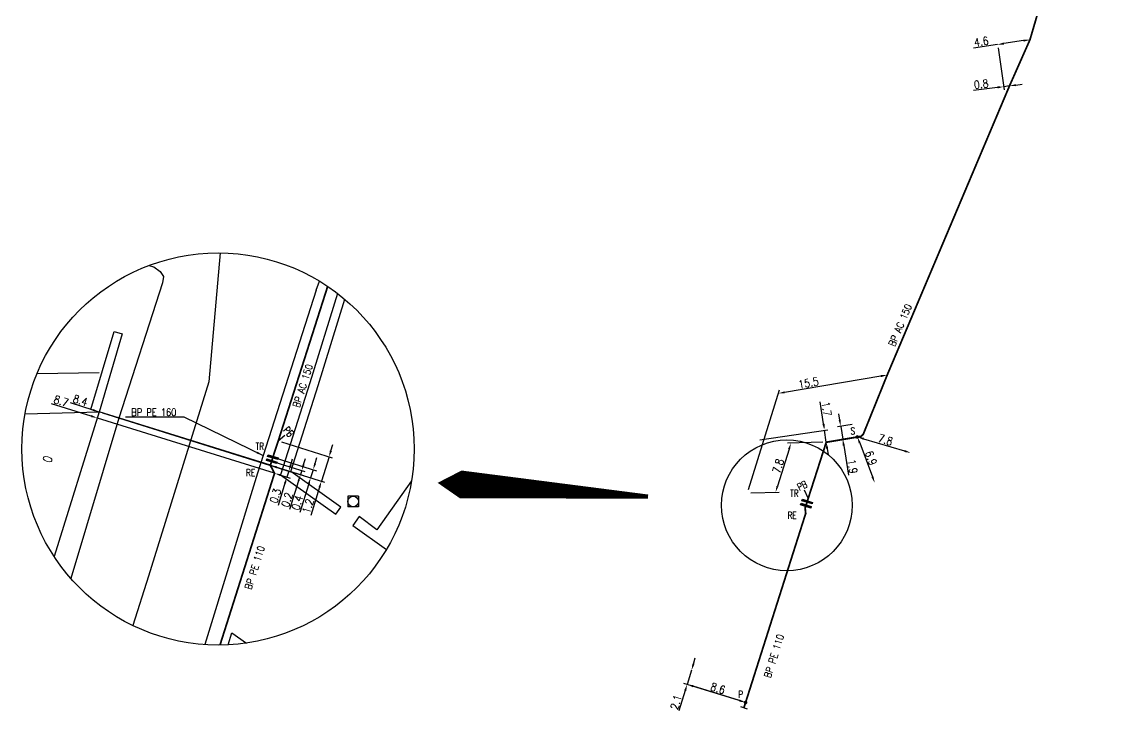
# Model space of a CAD drawing. Header units: millimetres. Extents: x 183997 to 185000, y 126999 to 128004.
# Drawn here: x 184522.5 to 184677, y 127813.5 to 127910.3 of the extents above; entities that cross this region are included whole.
import ezdxf
from ezdxf.enums import TextEntityAlignment as Align

# ---------------------------------------------------------------- set-up
doc = ezdxf.new("R2010")
doc.units = ezdxf.units.MM
doc.header["$PDMODE"] = 34
doc.linetypes.add('L_25_AP', pattern=[2000, 1000, 1000])
doc.linetypes.add('L_25_PE', pattern=[2000, 1000, 1000])
doc.layers.get('0').update_dxf_attribs({"linetype": 'CONTINUOUS'})
doc.layers.get('DEFPOINTS').update_dxf_attribs({"linetype": 'CONTINUOUS'})
for name, color, linetype in [('L_150', 1, 'CONTINUOUS'), ('L_300', 7, 'CONTINUOUS'), ('L_340', 7, 'CONTINUOUS'), ('L_900', 7, 'CONTINUOUS')]:
    doc.layers.add(name, color=color, linetype=linetype)
doc.styles.add('G_ROMANS', font='ROMANS.SHX', dxfattribs={"width": 0.75})
doc.styles.get("Standard").update_dxf_attribs({"font": 'romans.shx', "width": 0.85})
doc.dimstyles.get("Standard").update_dxf_attribs({"dimtxt": 1.5, "dimasz": 1.2, "dimexe": 0.625, "dimexo": 0.625, "dimgap": 0.25, "dimtad": 1, "dimdec": 1, "dimzin": 0, "dimdsep": 46, "dimtxsty": 'Standard', "dimcen": -0.5, "dimadec": 0, "dimazin": 0, "dimtfac": 1, "dimtdec": 1, "dimtmove": 0, "dimatfit": 3, "dimfxl": 0, "dimtolj": 1, "dimtzin": 0, "dimarcsym": 0})

# ---------------------------------------------------------------- blocks, each defined once
blk = doc.blocks.new('*D155')
at = {"layer": 'DEFPOINTS', "color": 0, "linetype": 'Continuous', "transparency": 16777216}
for p in [(184664.22, 127907.84), (184659.67, 127907.16), (184659.67, 127907.16)]:
    blk.add_point(p, dxfattribs=at)
at = {"layer": 'L_150', "color": 0, "linetype": 'Continuous', "lineweight": -2, "transparency": 16777216}
for p, q in [((184663.33, 127907.71), (184660.56, 127907.3)), ((184659.67, 127907.16), (184656.3, 127906.67))]:
    blk.add_line(p, q, dxfattribs=at)
at = {"layer": 'L_150', "color": 0, "linetype": 'Continuous', "transparency": 16777216}
for points in [[(184660.54, 127907.45), (184660.58, 127907.15), (184659.67, 127907.16)], [(184663.31, 127907.85), (184663.35, 127907.56), (184664.22, 127907.84)]]:
    blk.add_solid(points, dxfattribs=at)
at = {"layer": 'L_150', "color": 0, "linetype": 'Continuous', "transparency": 16777216, "insert": (184657.37, 127907.58), "char_height": 1.125, "attachment_point": 5, "rotation": 8.4119}
blk.add_mtext('\\A1;4.6', dxfattribs=at)
blk = doc.blocks.new('*D156')
at = {"layer": 'DEFPOINTS', "color": 0, "transparency": 16777216}
for p in [(184639.96, 127851.99), (184647.44, 127849.76), (184647.44, 127849.76)]:
    blk.add_point(p, dxfattribs=at)
at = {"layer": 'L_300', "color": 0, "lineweight": -2, "transparency": 16777216}
blk.add_line((184640.82, 127851.73), (184646.57, 127850.02), dxfattribs=at)
at = {"layer": 'L_300', "color": 0, "transparency": 16777216}
for points in [[(184640.87, 127851.88), (184640.78, 127851.59), (184639.96, 127851.99)], [(184646.62, 127850.16), (184646.53, 127849.87), (184647.44, 127849.76)]]:
    blk.add_solid(points, dxfattribs=at)
at = {"layer": 'L_300', "color": 0, "transparency": 16777216, "insert": (184643.91, 127851.59), "char_height": 1.125, "attachment_point": 5, "rotation": 343.3739}
blk.add_mtext('\\A1;7.8', dxfattribs=at)
blk = doc.blocks.new('*D157')
at = {"layer": 'DEFPOINTS', "color": 0, "transparency": 16777216}
for p in [(184639.96, 127851.99), (184642.4, 127845.53), (184642.4, 127845.53)]:
    blk.add_point(p, dxfattribs=at)
at = {"layer": 'L_300', "color": 0, "lineweight": -2, "transparency": 16777216}
blk.add_line((184640.28, 127851.15), (184642.08, 127846.38), dxfattribs=at)
at = {"layer": 'L_300', "color": 0, "transparency": 16777216}
for points in [[(184640.42, 127851.2), (184640.14, 127851.1), (184639.96, 127851.99)], [(184642.22, 127846.43), (184641.94, 127846.32), (184642.4, 127845.53)]]:
    blk.add_solid(points, dxfattribs=at)
at = {"layer": 'L_300', "color": 0, "transparency": 16777216, "insert": (184641.88, 127849.03), "char_height": 1.125, "attachment_point": 5, "rotation": 290.6648}
blk.add_mtext('\\A1;6.9', dxfattribs=at)
blk = doc.blocks.new('*D158')
at = {"layer": 'DEFPOINTS', "color": 0, "linetype": 'Continuous', "transparency": 16777216}
for p in [(184644.15, 127860.7), (184628.84, 127858.11), (184624.47, 127844.12)]:
    blk.add_point(p, dxfattribs=at)
at = {"layer": 'L_150', "color": 0, "linetype": 'Continuous', "lineweight": -2, "transparency": 16777216}
for p, q in [((184643.27, 127860.55), (184629.73, 127858.26)), ((184624.63, 127844.62), (184628.99, 127858.61))]:
    blk.add_line(p, q, dxfattribs=at)
at = {"layer": 'L_150', "color": 0, "linetype": 'Continuous', "transparency": 16777216}
for points in [[(184643.24, 127860.7), (184643.29, 127860.4), (184644.15, 127860.7)], [(184629.7, 127858.41), (184629.75, 127858.11), (184628.84, 127858.11)]]:
    blk.add_solid(points, dxfattribs=at)
at = {"layer": 'L_150', "color": 0, "linetype": 'Continuous', "transparency": 16777216, "insert": (184633.09, 127859.59), "char_height": 1.125, "attachment_point": 5, "rotation": 9.6037}
blk.add_mtext('\\A1;15.5', dxfattribs=at)
blk = doc.blocks.new('*D159')
at = {"layer": 'DEFPOINTS', "color": 0, "linetype": 'Continuous', "transparency": 16777216}
for p in [(184635.58, 127851.25), (184624.47, 127844.12), (184628.45, 127844.22)]:
    blk.add_point(p, dxfattribs=at)
at = {"layer": 'L_150', "color": 0, "linetype": 'Continuous', "lineweight": -2, "transparency": 16777216}
for p, q in [((184630.35, 127850.27), (184628.72, 127845.08)), ((184635.08, 127851.24), (184630.12, 127851.11)), ((184624.97, 127844.13), (184628.95, 127844.23))]:
    blk.add_line(p, q, dxfattribs=at)
at = {"layer": 'L_150', "color": 0, "linetype": 'Continuous', "transparency": 16777216}
for points in [[(184630.21, 127850.31), (184630.49, 127850.22), (184630.62, 127851.12)], [(184628.58, 127845.12), (184628.86, 127845.03), (184628.45, 127844.22)]]:
    blk.add_solid(points, dxfattribs=at)
at = {"layer": 'L_150', "color": 0, "linetype": 'Continuous', "transparency": 16777216, "insert": (184628.82, 127847.9), "char_height": 1.125, "attachment_point": 5, "rotation": 72.5887}
blk.add_mtext('\\A1;7.8', dxfattribs=at)
blk = doc.blocks.new('*D160')
at = {"layer": 'DEFPOINTS', "color": 0, "linetype": 'Continuous', "transparency": 16777216}
for p in [(184635.33, 127852.93), (184625.76, 127851.5), (184635.58, 127851.25)]:
    blk.add_point(p, dxfattribs=at)
at = {"layer": 'L_150', "color": 0, "linetype": 'Continuous', "lineweight": -2, "transparency": 16777216}
for p, q in [((184635.19, 127853.82), (184634.73, 127856.94)), ((184626.22, 127851.57), (184635.79, 127853)), ((184635.58, 127851.25), (184635.33, 127852.93)), ((184635.71, 127850.36), (184635.85, 127849.47))]:
    blk.add_line(p, q, dxfattribs=at)
at = {"layer": 'L_150', "color": 0, "linetype": 'Continuous', "transparency": 16777216}
for points in [[(184635.34, 127853.84), (184635.04, 127853.8), (184635.33, 127852.93)], [(184635.86, 127850.38), (184635.56, 127850.34), (184635.58, 127851.25)]]:
    blk.add_solid(points, dxfattribs=at)
at = {"layer": 'L_150', "color": 0, "linetype": 'Continuous', "transparency": 16777216, "insert": (184635.63, 127855.94), "char_height": 1.125, "attachment_point": 5, "rotation": 278.5271}
blk.add_mtext('\\A1;1.7', dxfattribs=at)
blk = doc.blocks.new('*D161')
at = {"layer": 'DEFPOINTS', "color": 0, "transparency": 16777216}
for p in [(184639.68, 127853.81), (184639.96, 127851.99), (184637.91, 127851.67)]:
    blk.add_point(p, dxfattribs=at)
at = {"layer": 'L_300', "color": 0, "lineweight": -2, "transparency": 16777216}
for p, q in [((184637.48, 127854.37), (184637.34, 127855.26)), ((184639.21, 127853.73), (184637.16, 127853.41)), ((184637.62, 127853.48), (184637.91, 127851.67)), ((184639.5, 127851.92), (184637.44, 127851.59)), ((184638.05, 127850.78), (184638.7, 127846.63))]:
    blk.add_line(p, q, dxfattribs=at)
at = {"layer": 'L_300', "color": 0, "transparency": 16777216}
for points in [[(184637.63, 127854.4), (184637.33, 127854.35), (184637.62, 127853.48)], [(184638.19, 127850.8), (184637.9, 127850.75), (184637.91, 127851.67)]]:
    blk.add_solid(points, dxfattribs=at)
at = {"layer": 'L_300', "color": 0, "transparency": 16777216, "insert": (184639.27, 127847.84), "char_height": 1.125, "attachment_point": 5, "rotation": 278.9318}
blk.add_mtext('\\A1;1.9', dxfattribs=at)
blk = doc.blocks.new('L_300_11')
at = {"color": 0, "linetype": 'Continuous', "const_width": 0.248, "flags": 128}
blk.add_lwpolyline([(-0.13, 0, 1), (0.13, 0, 1)], format="xyb", close=True, dxfattribs=at)
at = {"linetype": 'Continuous', "style": 'G_ROMANS', "width": 0.75}
blk.add_attdef('S', text='', height=1, dxfattribs=at).set_placement((0, 1.35), align=Align.MIDDLE_CENTER)
at = {"color": 0, "linetype": 'Continuous', "width": 0.75, "flags": 3}
for tag, p in [('DEF_LEG', (0, -5)), ('DEF_COUP', (0, -7.5)), ('DEF_TYPE', (0, -10))]:
    blk.add_attdef(tag, text='', height=1.2, dxfattribs=at).set_placement(p, align=Align.MIDDLE)
blk = doc.blocks.new('*D224')
at = {"layer": 'DEFPOINTS', "color": 0, "linetype": 'Continuous', "transparency": 16777216}
for p in [(184659.67, 127907.16), (184661.34, 127901.34), (184660.55, 127901.24)]:
    blk.add_point(p, dxfattribs=at)
at = {"layer": 'L_150', "color": 0, "linetype": 'Continuous', "lineweight": -2, "transparency": 16777216}
for p, q in [((184659.74, 127906.7), (184660.61, 127900.78)), ((184661.34, 127901.34), (184660.55, 127901.24)), ((184662.23, 127901.45), (184663.13, 127901.57)), ((184659.65, 127901.13), (184656.27, 127900.7))]:
    blk.add_line(p, q, dxfattribs=at)
at = {"layer": 'L_150', "color": 0, "linetype": 'Continuous', "transparency": 16777216}
for points in [[(184659.63, 127901.28), (184659.67, 127900.98), (184660.55, 127901.24)], [(184662.21, 127901.6), (184662.25, 127901.31), (184661.34, 127901.34)]]:
    blk.add_solid(points, dxfattribs=at)
at = {"layer": 'L_150', "color": 0, "linetype": 'Continuous', "transparency": 16777216, "insert": (184657.36, 127901.6), "char_height": 1.125, "attachment_point": 5, "rotation": 7.1757}
blk.add_mtext('\\A1;0.8', dxfattribs=at)
blk = doc.blocks.new('*D288')
at = {"layer": 'DEFPOINTS', "color": 0, "linetype": 'Continuous', "transparency": 16777216}
for p in [(184616.64, 127819.21), (184616.64, 127819.21), (184624.24, 127814.66)]:
    blk.add_point(p, dxfattribs=at)
at = {"layer": 'L_300', "color": 0, "linetype": 'Continuous', "lineweight": -2, "transparency": 16777216}
for p, q in [((184616.91, 127820.06), (184617.17, 127820.92)), ((184616.64, 127819.21), (184616.02, 127817.2)), ((184615.76, 127816.34), (184614.87, 127813.47)), ((184623.79, 127814.8), (184615.57, 127817.34))]:
    blk.add_line(p, q, dxfattribs=at)
at = {"layer": 'L_300', "color": 0, "linetype": 'Continuous', "transparency": 16777216}
for points in [[(184616.76, 127820.11), (184617.05, 127820.02), (184616.64, 127819.21)], [(184615.61, 127816.38), (184615.9, 127816.29), (184616.02, 127817.2)]]:
    blk.add_solid(points, dxfattribs=at)
at = {"layer": 'L_300', "color": 0, "linetype": 'Continuous', "transparency": 16777216, "insert": (184614.46, 127814.69), "char_height": 1.125, "attachment_point": 5, "rotation": 72.848}
blk.add_mtext('\\A1;2.1', dxfattribs=at)
blk = doc.blocks.new('*D289')
at = {"layer": 'DEFPOINTS', "color": 0, "linetype": 'Continuous', "transparency": 16777216}
for p in [(184616.02, 127817.2), (184616.02, 127817.2), (184624.24, 127814.66)]:
    blk.add_point(p, dxfattribs=at)
at = {"layer": 'L_300', "color": 0, "linetype": 'Continuous', "lineweight": -2, "transparency": 16777216}
blk.add_line((184623.38, 127814.93), (184616.88, 127816.93), dxfattribs=at)
at = {"layer": 'L_300', "color": 0, "linetype": 'Continuous', "transparency": 16777216}
for points in [[(184616.93, 127817.08), (184616.84, 127816.79), (184616.02, 127817.2)], [(184623.42, 127815.07), (184623.34, 127814.78), (184624.24, 127814.66)]]:
    blk.add_solid(points, dxfattribs=at)
at = {"layer": 'L_300', "color": 0, "linetype": 'Continuous', "transparency": 16777216, "insert": (184620.35, 127816.65), "char_height": 1.125, "attachment_point": 5, "rotation": 342.848}
blk.add_mtext('\\A1;8.6', dxfattribs=at)
blk = doc.blocks.new('L_340_19')
at = {"linetype": 'Continuous'}
blk.add_hatch(color=0, dxfattribs=at).paths.add_polyline_path([(0.12, 0.75), (-0.12, 0.75), (-0.12, -0.75), (0.12, -0.75)])
at = {"color": 0, "linetype": 'Continuous'}
blk.add_lwpolyline([(-0.12, 0.75), (0.12, 0.75), (0.12, -0.75), (-0.12, -0.75)], close=True, dxfattribs=at)
at = {"color": 0, "linetype": 'Continuous', "width": 0.75}
for tag, height, flags, p in [('TR', 1, 8, (0, 1.98)), ('DEF_LEG', 1.2, 3, (0, -5)), ('DEF_COUP', 1.2, 3, (0, -7.5)), ('DEF_TYPE', 1.2, 3, (0, -10))]:
    blk.add_attdef(tag, text='', height=height, dxfattribs=dict(at, flags=flags)).set_placement(p, align=Align.MIDDLE)
blk = doc.blocks.new('L_340_20')
at = {"linetype": 'Continuous'}
blk.add_hatch(color=0, dxfattribs=at).paths.add_polyline_path([(0.12, 0.75), (-0.12, 0.75), (-0.12, -0.75), (0.12, -0.75)])
at = {"color": 0, "linetype": 'Continuous'}
blk.add_lwpolyline([(-0.12, 0.75), (0.12, 0.75), (0.12, -0.75), (-0.12, -0.75)], close=True, dxfattribs=at)
at = {"color": 0, "linetype": 'Continuous', "width": 0.75}
for tag, height, flags, p in [('RE', 1, 8, (0, 1.87)), ('DEF_LEG', 1.2, 3, (0, -5)), ('DEF_COUP', 1.2, 3, (0, -7.5)), ('DEF_TYPE', 1.2, 3, (0, -10))]:
    blk.add_attdef(tag, text='', height=height, dxfattribs=dict(at, flags=flags)).set_placement(p, align=Align.MIDDLE)
blk = doc.blocks.new('L_340_13')
at = {"color": 0, "linetype": 'Continuous', "flags": 128}
blk.add_lwpolyline([(0, 0), (0, 1.25)], dxfattribs=at)
at = {"color": 0, "linetype": 'Continuous', "style": 'G_ROMANS', "width": 0.75}
blk.add_text('PB', height=1, dxfattribs=at).set_placement((0, 1.95), align=Align.MIDDLE)
at = {"color": 0, "linetype": 'Continuous', "width": 0.75, "flags": 3}
for tag, p in [('DEF_LEG', (0, -10)), ('DEF_COUP', (0, -12.5)), ('DEF_TYPE', (0, -15))]:
    blk.add_attdef(tag, text='', height=1.2, dxfattribs=at).set_placement(p, align=Align.MIDDLE)
blk = doc.blocks.new('L_300_12')
at = {"color": 0, "linetype": 'Continuous', "const_width": 0.248, "flags": 128}
blk.add_lwpolyline([(-0.13, 0, 1), (0.13, 0, 1)], format="xyb", close=True, dxfattribs=at)
at = {"linetype": 'Continuous', "style": 'G_ROMANS', "width": 0.75}
blk.add_attdef('P', text='', height=1, dxfattribs=at).set_placement((0, 1.33), align=Align.MIDDLE_CENTER)
at = {"color": 0, "linetype": 'Continuous', "width": 0.75, "flags": 3}
for tag, p in [('DEF_LEG', (0, -5)), ('DEF_COUP', (0, -7.5)), ('DEF_TYPE', (0, -10))]:
    blk.add_attdef(tag, text='', height=1.2, dxfattribs=at).set_placement(p, align=Align.MIDDLE)
blk = doc.blocks.new('L_340_07')
at = {"color": 0, "linetype": 'Continuous', "const_width": 0.25, "flags": 128}
blk.add_lwpolyline([(0, 0), (0.35, 0)], dxfattribs=at)
at = {"color": 0, "linetype": 'Continuous', "flags": 128}
blk.add_lwpolyline([(0.35, -0.5), (0.35, 0.5)], dxfattribs=at)
at = {"color": 0, "linetype": 'Continuous', "width": 0.75, "flags": 3}
for tag, p in [('DEF_LEG', (0.72, -3.47)), ('DEF_COUP', (0.72, -5.97)), ('DEF_TYPE', (0.72, -8.47))]:
    blk.add_attdef(tag, text='', height=1.2, dxfattribs=at).set_placement(p, align=Align.MIDDLE)
blk = doc.blocks.new('*D292')
at = {"layer": 'DEFPOINTS', "color": 0, "linetype": 'Continuous', "transparency": 16777216}
for p in [(184533.36, 127855.51), (184560.02, 127847.2), (184558.01, 127846.88)]:
    blk.add_point(p, dxfattribs=at)
at = {"layer": 'L_900', "color": 0, "linetype": 'Continuous', "lineweight": -2, "transparency": 16777216}
for p, q in [((184533.81, 127855.37), (184560.46, 127847.06)), ((184560.28, 127848.06), (184560.55, 127848.92)), ((184560.02, 127847.2), (184559.75, 127846.34)), ((184558.46, 127846.74), (184560.2, 127846.2)), ((184559.48, 127845.48), (184558.5, 127842.35))]:
    blk.add_line(p, q, dxfattribs=at)
at = {"layer": 'L_900', "color": 0, "linetype": 'Continuous', "transparency": 16777216}
for points in [[(184560.14, 127848.1), (184560.43, 127848.01), (184560.02, 127847.2)], [(184559.34, 127845.52), (184559.62, 127845.43), (184559.75, 127846.34)]]:
    blk.add_solid(points, dxfattribs=at)
at = {"layer": 'L_900', "color": 0, "linetype": 'Continuous', "transparency": 16777216, "insert": (184558.14, 127843.71), "char_height": 1.125, "attachment_point": 5, "rotation": 72.6707}
blk.add_mtext('\\A1;0.3', dxfattribs=at)
blk = doc.blocks.new('*D293')
at = {"layer": 'DEFPOINTS', "color": 0, "linetype": 'Continuous', "transparency": 16777216}
for p in [(184533.1, 127854.65), (184533.1, 127854.65), (184558.01, 127846.88)]:
    blk.add_point(p, dxfattribs=at)
at = {"layer": 'L_900', "color": 0, "linetype": 'Continuous', "lineweight": -2, "transparency": 16777216}
for p, q in [((184532.24, 127854.92), (184526.65, 127856.67)), ((184558.01, 127846.88), (184533.1, 127854.65)), ((184558.87, 127846.61), (184559.73, 127846.34))]:
    blk.add_line(p, q, dxfattribs=at)
at = {"layer": 'L_900', "color": 0, "linetype": 'Continuous', "transparency": 16777216}
for points in [[(184532.28, 127855.07), (184532.19, 127854.78), (184533.1, 127854.65)], [(184558.92, 127846.75), (184558.83, 127846.47), (184558.01, 127846.88)]]:
    blk.add_solid(points, dxfattribs=at)
at = {"layer": 'L_900', "color": 0, "linetype": 'Continuous', "transparency": 16777216, "insert": (184528.01, 127857.03), "char_height": 1.125, "attachment_point": 5, "rotation": 342.6707}
blk.add_mtext('\\A1;8.7', dxfattribs=at)
blk = doc.blocks.new('*D294')
at = {"layer": 'DEFPOINTS', "color": 0, "linetype": 'Continuous', "transparency": 16777216}
for p in [(184533.36, 127855.51), (184533.36, 127855.51), (184557.42, 127848.01)]:
    blk.add_point(p, dxfattribs=at)
at = {"layer": 'L_900', "color": 0, "linetype": 'Continuous', "lineweight": -2, "transparency": 16777216}
for p, q in [((184532.51, 127855.78), (184529.33, 127856.77)), ((184557.42, 127848.01), (184533.36, 127855.51)), ((184558.28, 127847.74), (184559.14, 127847.47))]:
    blk.add_line(p, q, dxfattribs=at)
at = {"layer": 'L_900', "color": 0, "linetype": 'Continuous', "transparency": 16777216}
for points in [[(184532.55, 127855.92), (184532.46, 127855.64), (184533.36, 127855.51)], [(184558.32, 127847.88), (184558.24, 127847.6), (184557.42, 127848.01)]]:
    blk.add_solid(points, dxfattribs=at)
at = {"layer": 'L_900', "color": 0, "linetype": 'Continuous', "transparency": 16777216, "insert": (184530.71, 127857.13), "char_height": 1.125, "attachment_point": 5, "rotation": 342.6707}
blk.add_mtext('\\A1;8.4', dxfattribs=at)
blk = doc.blocks.new('T420')
for p, q in [((0.75, 0.75), (-0.75, 0.75)), ((-0.75, 0.75), (-0.75, -0.75)), ((0.75, 0.75), (0.75, -0.75)), ((0.75, -0.75), (-0.75, -0.75))]:
    blk.add_line(p, q)
blk.add_ellipse((0, 0), major_axis=(-0.53, 0.53), ratio=1, start_param=3.926991, end_param=10.210176)
blk = doc.blocks.new('*D295')
at = {"layer": 'DEFPOINTS', "color": 0, "linetype": 'Continuous', "transparency": 16777216}
for p in [(184533.36, 127855.51), (184557.61, 127848.58), (184561.65, 127846.69)]:
    blk.add_point(p, dxfattribs=at)
at = {"layer": 'L_900', "color": 0, "linetype": 'Continuous', "lineweight": -2, "transparency": 16777216}
for p, q in [((184533.81, 127855.37), (184562.1, 127846.55)), ((184562.1, 127848.12), (184562.37, 127848.98)), ((184558.06, 127848.44), (184562.28, 127847.12)), ((184561.83, 127847.26), (184561.65, 127846.69)), ((184561.38, 127845.83), (184560.13, 127841.8))]:
    blk.add_line(p, q, dxfattribs=at)
at = {"layer": 'L_900', "color": 0, "linetype": 'Continuous', "transparency": 16777216}
for points in [[(184561.96, 127848.16), (184562.24, 127848.07), (184561.83, 127847.26)], [(184561.24, 127845.87), (184561.53, 127845.78), (184561.65, 127846.69)]]:
    blk.add_solid(points, dxfattribs=at)
at = {"layer": 'L_900', "color": 0, "linetype": 'Continuous', "transparency": 16777216, "insert": (184559.77, 127843.16), "char_height": 1.125, "attachment_point": 5, "rotation": 72.6707}
blk.add_mtext('\\A1;0.2', dxfattribs=at)
blk = doc.blocks.new('*D296')
at = {"layer": 'DEFPOINTS', "color": 0, "linetype": 'Continuous', "transparency": 16777216}
for p in [(184533.36, 127855.51), (184557.78, 127849.15), (184563.08, 127846.24)]:
    blk.add_point(p, dxfattribs=at)
at = {"layer": 'L_900', "color": 0, "linetype": 'Continuous', "lineweight": -2, "transparency": 16777216}
for p, q in [((184533.81, 127855.37), (184563.53, 127846.1)), ((184558.23, 127849.01), (184563.89, 127847.25)), ((184563.71, 127848.24), (184563.98, 127849.1)), ((184563.44, 127847.39), (184563.08, 127846.24)), ((184562.82, 127845.38), (184561.56, 127841.36))]:
    blk.add_line(p, q, dxfattribs=at)
at = {"layer": 'L_900', "color": 0, "linetype": 'Continuous', "transparency": 16777216}
for points in [[(184563.57, 127848.29), (184563.85, 127848.2), (184563.44, 127847.39)], [(184562.67, 127845.43), (184562.96, 127845.34), (184563.08, 127846.24)]]:
    blk.add_solid(points, dxfattribs=at)
at = {"layer": 'L_900', "color": 0, "linetype": 'Continuous', "transparency": 16777216, "insert": (184561.21, 127842.74), "char_height": 1.125, "attachment_point": 5, "rotation": 72.6707}
blk.add_mtext('\\A1;0.4', dxfattribs=at)
blk = doc.blocks.new('*D297')
at = {"layer": 'DEFPOINTS', "color": 0, "linetype": 'Continuous', "transparency": 16777216}
for p in [(184533.36, 127855.51), (184558.53, 127851.43), (184564.6, 127845.77)]:
    blk.add_point(p, dxfattribs=at)
at = {"layer": 'L_900', "color": 0, "linetype": 'Continuous', "lineweight": -2, "transparency": 16777216}
for p, q in [((184533.81, 127855.37), (184565.04, 127845.63)), ((184558.97, 127851.29), (184566.12, 127849.06)), ((184565.94, 127850.06), (184566.21, 127850.92)), ((184565.67, 127849.2), (184564.6, 127845.77)), ((184564.33, 127844.91), (184563.1, 127840.97))]:
    blk.add_line(p, q, dxfattribs=at)
at = {"layer": 'L_900', "color": 0, "linetype": 'Continuous', "transparency": 16777216}
for points in [[(184565.79, 127850.11), (184566.08, 127850.02), (184565.67, 127849.2)], [(184564.19, 127844.95), (184564.47, 127844.86), (184564.6, 127845.77)]]:
    blk.add_solid(points, dxfattribs=at)
at = {"layer": 'L_900', "color": 0, "linetype": 'Continuous', "transparency": 16777216, "insert": (184562.72, 127842.27), "char_height": 1.125, "attachment_point": 5, "rotation": 72.6707}
blk.add_mtext('\\A1;1.2', dxfattribs=at)

msp = doc.modelspace()

# ---------------------------------------------------------------- linework, layer by layer
at = {"layer": 'L_150', "linetype": 'L_25_AP', "const_width": 0.25}
msp.add_lwpolyline([(184621.65, 128000), (184625.18, 127998.22), (184635.81, 127992.65), (184647.71, 127986.49), (184650.06, 127985.27), (184660.53, 127979.68), (184671.2, 127974.23), (184676.89, 127968.89), (184675.84, 127957.05), (184674.72, 127947.37), (184674.22, 127944.48), (184673.15, 127938.31), (184664.22, 127907.84), (184661.34, 127901.34), (184644.15, 127860.7), (184640.77, 127852.34), (184640.43, 127852.06), (184635.58, 127851.25), (184633.05, 127843.38), (184632.9, 127842.91)], dxfattribs=at)
at = {"layer": 'L_150', "linetype": 'L_25_PE', "const_width": 0.25}
msp.add_lwpolyline([(184632.9, 127842.91), (184632.72, 127842.34), (184632.61, 127842), (184632.69, 127841.24), (184624.24, 127814.66), (184624.11, 127814.26)], dxfattribs=at)
at = {"layer": 'L_900', "color": 252, "linetype": 'Continuous'}
for p, q in [((184536.6, 127866.47), (184533.35, 127855.49)), ((184533.35, 127855.49), (184532.2, 127855.83)), ((184558.87, 127846.67), (184566.63, 127841.14)), ((184551.5, 127822.77), (184552.03, 127824.44)), ((184552.03, 127824.44), (184554.08, 127823.02))]:
    msp.add_line(p, q, dxfattribs=at)
for points in [[(184550.37, 127877.87), (184548.75, 127859.73), (184540.3, 127832.4), (184538.11, 127825.46)], [(184540.36, 127876.1), (184541.06, 127875.93), (184541.91, 127875.27), (184542.4, 127874.56), (184542.25, 127873.67), (184536.12, 127854.63), (184529.36, 127832.11)], [(184563.88, 127872.63), (184564.35, 127873.88)], [(184563.87, 127872.62), (184555.62, 127846.89), (184548.22, 127822.79)], [(184566.88, 127872.16), (184562.99, 127859.6), (184558.87, 127846.67)], [(184566.63, 127841.14), (184567.32, 127842.12), (184560.28, 127847.14), (184564.14, 127859.24), (184567.88, 127871.35)], [(184532.2, 127855.83), (184535.46, 127866.81), (184536.6, 127866.47)], [(184524.62, 127860.89), (184533.34, 127861.05)], [(184522.95, 127855.25), (184533.36, 127855.51), (184527.02, 127835.18)], [(184577.28, 127845.82), (184572.39, 127838.92), (184569.91, 127840.79), (184569.02, 127839.56), (184573.74, 127836.16)]]:
    msp.add_lwpolyline(points, dxfattribs=at)
at = {"layer": 'L_900', "color": 1, "linetype": 'Continuous', "const_width": 0.25}
for points in [[(184565.48, 127873.16), (184565.48, 127873.16), (184558.53, 127851.43), (184557.78, 127849.15)], [(184557.78, 127849.15), (184557.61, 127848.58), (184557.42, 127848.01), (184558.01, 127846.88), (184550.34, 127822.73), (184550.34, 127822.73)]]:
    msp.add_lwpolyline(points, dxfattribs=at)
at = {"layer": 'L_900', "color": 7, "linetype": 'Continuous'}
msp.add_lwpolyline([(184610.53, 127843.6, 0.593, 3.56, 0), (184586.86, 127845.15, 7.12, 0, 0), (184580.94, 127845.54, 7.12, 0, 0)], format="xyseb", dxfattribs=at)
for centre, radius in [((184550.07, 127850.3), 27.57), ((184630.04, 127842.38), 9.19)]:
    msp.add_circle(centre, radius, dxfattribs=at)

# ---------------------------------------------------------------- block references
at = {"layer": 'L_300'}
ref = msp.add_blockref('L_300_11', (184639.96, 127851.99), dxfattribs=dict(at, rotation=38.53365486351638))
ref.add_attrib('S', 'S', dxfattribs={"layer": '0', "linetype": 'Continuous', "height": 1, "style": 'G_ROMANS', "width": 0.75}).set_placement((184639.32, 127852.84), align=Align.MIDDLE_CENTER)
ref = msp.add_blockref('L_300_12', (184624.24, 127814.66), dxfattribs=dict(at, rotation=31.50590030681686))
ref.add_attrib('P', 'P', dxfattribs={"layer": '0', "linetype": 'Continuous', "height": 1, "style": 'G_ROMANS', "width": 0.75}).set_placement((184623.54, 127815.8), align=Align.MIDDLE_CENTER)
at = {"layer": 'L_340'}
for name, p, rotation in [('L_340_13', (184633.05, 127843.38), 25.72001834269975), ('L_340_07', (184624.11, 127814.26), 252.3663991378831)]:
    msp.add_blockref(name, p, dxfattribs=dict(at, rotation=rotation))
ref = msp.add_blockref('L_340_19', (184632.9, 127842.91), dxfattribs=dict(at, rotation=72.20879688836216))
ref.add_attrib('TR', 'TR', dxfattribs={"layer": '0', "color": 0, "linetype": 'Continuous', "height": 1, "width": 0.75}).set_placement((184631.1, 127844.07), align=Align.MIDDLE)
ref = msp.add_blockref('L_340_20', (184632.72, 127842.34), dxfattribs=dict(at, rotation=72.2087968932357))
ref.add_attrib('RE', 'RE', dxfattribs={"layer": '0', "color": 0, "linetype": 'Continuous', "height": 1, "width": 0.75}).set_placement((184630.79, 127840.98), align=Align.MIDDLE)
at = {"layer": 'L_900', "linetype": 'Continuous', "rotation": 311.410397749887}
msp.add_blockref('L_340_13', (184558.53, 127851.43), dxfattribs=at)
at = {"layer": 'L_900', "linetype": 'Continuous'}
ref = msp.add_blockref('L_340_19', (184557.78, 127849.15), dxfattribs=dict(at, rotation=72.20879688836216))
ref.add_attrib('TR', 'TR', dxfattribs={"layer": '0', "color": 0, "linetype": 'Continuous', "height": 1, "width": 0.75}).set_placement((184555.93, 127850.66), align=Align.MIDDLE)
ref = msp.add_blockref('L_340_20', (184557.61, 127848.58), dxfattribs=dict(at, rotation=72.2087968932357))
ref.add_attrib('RE', 'RE', dxfattribs={"layer": '0', "color": 0, "linetype": 'Continuous', "height": 1, "width": 0.75}).set_placement((184554.65, 127846.98), align=Align.MIDDLE)
at = {"layer": 'L_900', "color": 252, "linetype": 'Continuous'}
msp.add_blockref('T420', (184569.07, 127842.91), dxfattribs=at)

# ---------------------------------------------------------------- texts
at = {"layer": 'L_150', "linetype": 'L_25_AP', "width": 0.85}
for s, rotation, p in [('BP AC 150', 67.0761, (184645.21, 127864.61)), ('BP PE 110', 72.3664, (184627.74, 127818.01))]:
    msp.add_text(s, height=1, rotation=rotation, dxfattribs=at).set_placement(p)
at = {"layer": 'L_900', "color": 1, "linetype": 'Continuous', "width": 0.85}
for s, rotation, p in [('BP AC 150', 72.2484, (184561.5, 127856.02)), ('BP PE 110', 72.3664, (184554.74, 127830.44))]:
    msp.add_text(s, height=1, rotation=rotation, dxfattribs=at).set_placement(p)
at = {"layer": 'L_900', "color": 252, "linetype": 'Continuous', "width": 0.85}
msp.add_text('0', height=1.25, rotation=72.6707, dxfattribs=at).set_placement((184526.57, 127848.24))
at = {"layer": 'L_900', "color": 1, "linetype": 'Continuous', "insert": (184544.21, 127855.47), "char_height": 1, "attachment_point": 6}
msp.add_mtext('BP PE 160', dxfattribs=at)

# ---------------------------------------------------------------- dimensions: what is measured, and where the dimension line sits
at = {"layer": 'L_150', "linetype": 'Continuous'}
for base, p1, p2, angle, picture, middle in [((184659.67, 127907.16), (184664.22, 127907.84), (184659.67, 127907.16), 8.4119, '*D155', (184657.48, 127906.84)), ((184635.33, 127852.93), (184635.58, 127851.25), (184625.76, 127851.5), 278.5271, '*D160', (184634.89, 127855.83))]:
    dim = msp.add_linear_dim(base=base, p1=p1, p2=p2, angle=angle, dimstyle='Standard', override={"dimscale": 0.75}, dxfattribs=at)
    dim.commit()
    dim.dimension.update_dxf_attribs({"geometry": picture, "text_midpoint": middle, "dimtype": 160})
for base, p1, p2, angle, text, picture, middle in [((184660.55, 127901.24), (184661.34, 127901.34), (184659.67, 127907.16), 7.1757, '0.8', '*D224', (184657.45, 127900.85)), ((184628.84, 127858.11), (184644.15, 127860.7), (184624.47, 127844.12), 9.6037, '15.5', '*D158', (184633.22, 127858.85))]:
    dim = msp.add_linear_dim(base=base, p1=p1, p2=p2, angle=angle, text=text, dimstyle='Standard', override={"dimscale": 0.75}, dxfattribs=at)
    dim.commit()
    dim.dimension.update_dxf_attribs({"geometry": picture, "text_midpoint": middle, "dimtype": 160})
dim = msp.add_linear_dim(base=(184628.45, 127844.22), p1=(184635.58, 127851.25), p2=(184624.47, 127844.12), angle=72.5887, text='7.8', dimstyle='Standard', override={"dimscale": 0.75}, dxfattribs=at)
dim.commit()
dim.dimension.update_dxf_attribs({"geometry": '*D159', "text_midpoint": (184628.82, 127847.9)})
at = {"layer": 'L_300'}
dim = msp.add_linear_dim(base=(184637.91, 127851.67), p1=(184639.68, 127853.81), p2=(184639.96, 127851.99), angle=98.9318, text='1.9', dimstyle='Standard', override={"dimscale": 0.75}, dxfattribs=at)
dim.commit()
dim.dimension.update_dxf_attribs({"geometry": '*D161', "text_midpoint": (184638.53, 127847.72), "dimtype": 160})
for base, p2, angle, picture, middle in [((184647.44, 127849.76), (184647.44, 127849.76), 163.3739, '*D156', (184643.91, 127851.59)), ((184642.4, 127845.53), (184642.4, 127845.53), 110.6648, '*D157', (184641.88, 127849.03))]:
    dim = msp.add_linear_dim(base=base, p1=(184639.96, 127851.99), p2=p2, angle=angle, dimstyle='Standard', override={"dimscale": 0.75}, dxfattribs=at)
    dim.commit()
    dim.dimension.update_dxf_attribs({"geometry": picture, "text_midpoint": middle})
at = {"layer": 'L_300', "linetype": 'Continuous'}
for base, p2, angle, picture, middle in [((184616.64, 127819.21), (184616.64, 127819.21), 252.848, '*D288', (184615.18, 127814.47)), ((184616.02, 127817.2), (184616.02, 127817.2), 342.848, '*D289', (184620.13, 127815.93))]:
    dim = msp.add_linear_dim(base=base, p1=(184624.24, 127814.66), p2=p2, angle=angle, dimstyle='Standard', override={"dimscale": 0.75, "dimatfit": 0}, dxfattribs=at)
    dim.commit()
    dim.dimension.update_dxf_attribs({"geometry": picture, "text_midpoint": middle, "dimtype": 160})
at = {"layer": 'L_900', "color": 1, "linetype": 'Continuous'}
for base, p1, p2, angle, text, picture, middle in [((184533.1, 127854.65), (184558.01, 127846.88), (184533.1, 127854.65), 342.6707, '8.7', '*D293', (184527.79, 127856.31)), ((184533.36, 127855.51), (184557.42, 127848.01), (184533.36, 127855.51), 342.6707, '8.4', '*D294', (184530.49, 127856.41)), ((184560.02, 127847.2), (184558.01, 127846.88), (184533.36, 127855.51), 252.6707, '0.3', '*D292', (184558.86, 127843.48))]:
    dim = msp.add_linear_dim(base=base, p1=p1, p2=p2, angle=angle, text=text, dimstyle='Standard', override={"dimscale": 0.75, "dimatfit": 0}, dxfattribs=at)
    dim.commit()
    dim.dimension.update_dxf_attribs({"geometry": picture, "text_midpoint": middle, "dimtype": 160})
at = {"layer": 'L_900', "linetype": 'Continuous'}
for base, p1, text, picture, middle in [((184561.65, 127846.69), (184557.61, 127848.58), '0.2', '*D295', (184560.48, 127842.94)), ((184563.08, 127846.24), (184557.78, 127849.15), '0.4', '*D296', (184561.92, 127842.52)), ((184564.6, 127845.77), (184558.53, 127851.43), '1.2', '*D297', (184563.43, 127842.04))]:
    dim = msp.add_linear_dim(base=base, p1=p1, p2=(184533.36, 127855.51), angle=72.6707, text=text, dimstyle='Standard', override={"dimscale": 0.75, "dimatfit": 0}, dxfattribs=at)
    dim.commit()
    dim.dimension.update_dxf_attribs({"geometry": picture, "text_midpoint": middle, "dimtype": 160})

# ---------------------------------------------------------------- leaders
at = {"layer": 'L_900', "color": 1, "linetype": 'Continuous', "annotation_type": 0, "has_hookline": 1, "hookline_direction": 1, "text_width": 7.16}
msp.add_leader([(184556.36, 127849.4), (184545.3, 127854.78), (184544.4, 127854.78)], dimstyle='Standard', override={"dimscale": 0.75}, dxfattribs=at)

doc.saveas('drawing.dxf')
